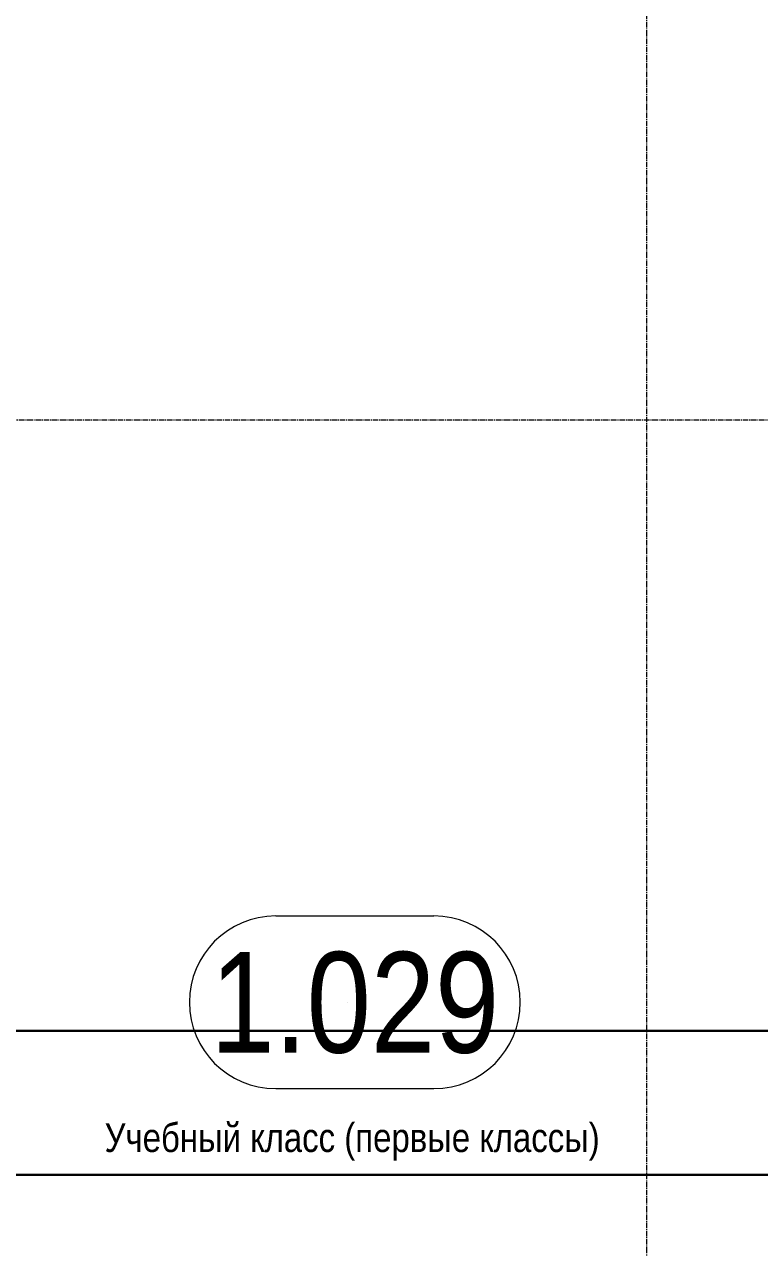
# Model space of a CAD drawing. Header units: millimetres. Extents: x -7155 to 483283, y -227682 to 148426.
# Drawn here: x 2037 to 4591, y 30725 to 34975 of the extents above; entities that cross this region are included whole.
import ezdxf
from ezdxf.enums import TextEntityAlignment as Align

# ---------------------------------------------------------------- set-up
doc = ezdxf.new("R2010")
doc.units = ezdxf.units.MM
doc.linetypes.add('CENTER2', pattern=[28.575, 19.05, -3.175, 3.175, -3.175])
doc.layers.get('Defpoints').update_dxf_attribs({"color": 140})
doc.layers.add('АР_Area', color=5, linetype='Continuous', lineweight=5)
doc.layers.add('осново', color=7, linetype='Continuous', lineweight=30)
doc.layers.add('АР_Оси_РД_100', color=7, linetype='Continuous', lineweight=0, true_color=0x525252)
doc.layers.add('РД_Оси_100', color=7, linetype='Continuous', lineweight=0, true_color=0x525252)
doc.styles.add('style1', font='ARIALN.TTF')

# ---------------------------------------------------------------- blocks, each defined once
blk = doc.blocks.new('СОШ_2200_АР_ОСИ_М100_28.05.24')
at = {"layer": 'АР_Оси_РД_100', "linetype": 'CENTER2'}
for p, q in [((4200, -6155), (4200, 139938.679)), ((29555, 33600), (-5954.958, 33600))]:
    blk.add_line(p, q, dxfattribs=at)
blk = doc.blocks.new('MOK-МаркаПом_овал_ареал')
for p, q in [((-2.75, 3), (2.75, 3)), ((-2.75, -3), (2.75, -3))]:
    blk.add_line(p, q)
for centre, radius, start, end in [((-2.75, 0), 3, 90, 270), ((2.75, 0), 3, 270, 90), ((-3.75, 0), 3.5, 0, 0.001)]:
    blk.add_arc(centre, radius, start, end)
at = {"color": 0, "style": 'style1'}
blk.add_attdef('АР-ПОМЕЩЕНИЕ:НОМЕР', text='', height=3.5, dxfattribs=at).set_placement((0, 0), align=Align.MIDDLE)

msp = doc.modelspace()

# ---------------------------------------------------------------- linework, layer by layer
at = {"layer": 'осново', "color": 3}
msp.add_lwpolyline([(120, 30977.5), (7657.3, 30977.5), (7657.3, 31477.5), (120, 31477.5)], close=True, dxfattribs=at)

# ---------------------------------------------------------------- block references
at = {"layer": 'АР_Area', "color": 18, "linetype": 'Continuous', "lineweight": 5, "true_color": 0x000000}
ref = msp.add_blockref('MOK-МаркаПом_овал_ареал', (3184.9, 31577.2), dxfattribs=dict(at, xscale=100, yscale=100, zscale=100))
ref.add_attrib('АР-ПОМЕЩЕНИЕ:НОМЕР', '1.029', dxfattribs={"layer": '0', "color": 0, "height": 350, "style": 'style1'}).set_placement((3184.9, 31577.2), align=Align.MIDDLE)
ref.add_attrib('АР-ПОМЕЩЕНИЕ:НАИМЕНОВАНИЕ', 'Учебный класс (первые классы)', dxfattribs={"layer": 'Defpoints', "color": 2, "height": 100, "style": 'style1'}).set_placement((3175.5, 31095.8), align=Align.MIDDLE)
at = {"layer": 'РД_Оси_100'}
msp.add_blockref('СОШ_2200_АР_ОСИ_М100_28.05.24', (0, 0), dxfattribs=at)

doc.saveas('drawing.dxf')
